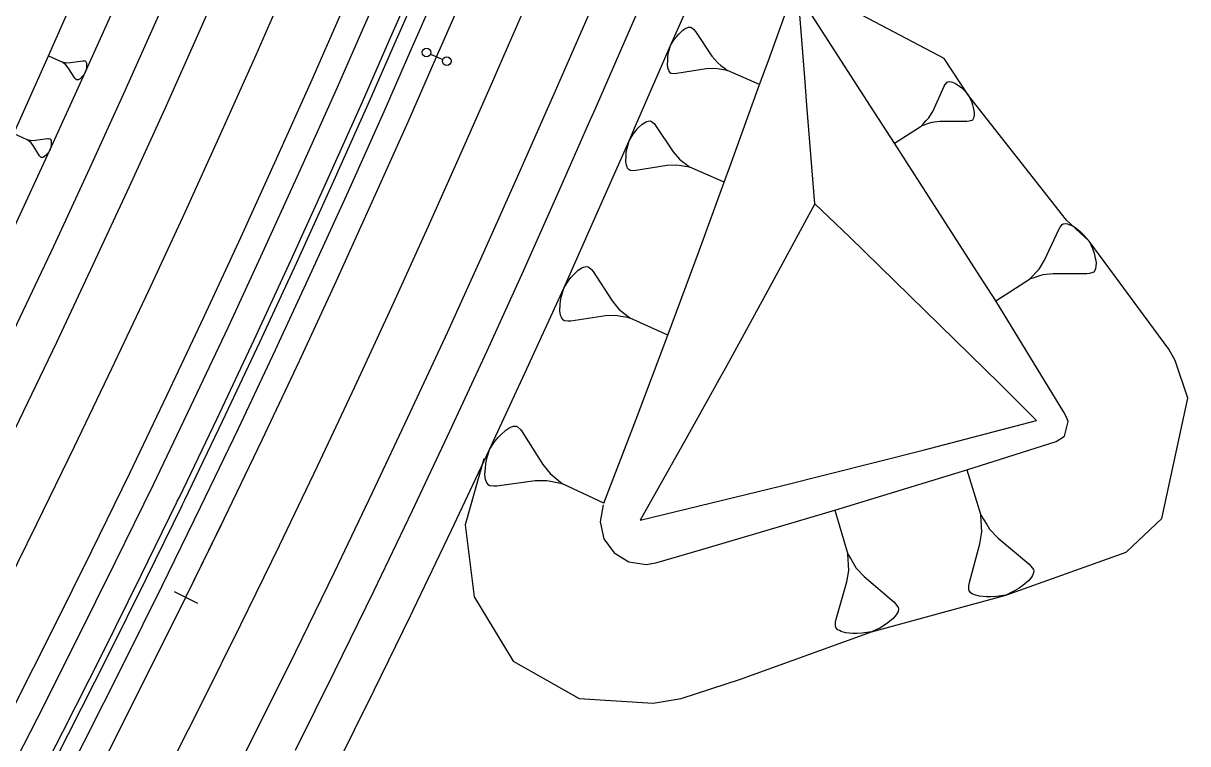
# Model space of a CAD drawing. Extents: x 386614 to 387594, y 803230 to 804419.
# Drawn here: x 387132.1 to 387198.6, y 803745 to 803786.2 of the extents above; entities that cross this region are included whole.
import ezdxf

# ---------------------------------------------------------------- set-up
doc = ezdxf.new("R2010")
doc.units = 0
doc.layers.get('0').update_dxf_attribs({"linetype": 'CONTINUOUS'})

msp = doc.modelspace()

# ---------------------------------------------------------------- linework, layer by layer
at = {"color": 7}
for p, q in [((387169.5451, 803785.5436), (387169.7647, 803785.7604)), ((387169.7647, 803785.7604), (387169.9384, 803785.8721)), ((387169.9384, 803785.8721), (387170.0139, 803785.9017)), ((387170.0139, 803785.9017), (387170.0893, 803785.9314)), ((387170.0893, 803785.9314), (387170.2172, 803785.9381)), ((387170.2172, 803785.9381), (387170.2698, 803785.9151)), ((387170.2698, 803785.9151), (387170.4044, 803785.7939)), ((387170.4044, 803785.7939), (387170.4865, 803785.6955)), ((387169.0667, 803784.8771), (387169.2796, 803785.2218)), ((387169.2796, 803785.2218), (387169.4238, 803785.409)), ((387169.4238, 803785.409), (387169.5451, 803785.5436)), ((387170.4865, 803785.6955), (387171.433, 803784.2824)), ((387168.9197, 803784.2535), (387168.9589, 803784.4865)), ((387168.9589, 803784.4865), (387169.0667, 803784.8771)), ((387133.5097, 803784.2954), (387134.2676, 803783.9536)), ((387134.2676, 803783.9536), (387134.364, 803783.9362)), ((387134.3444, 803783.8929), (387134.2676, 803783.9536)), ((387134.4213, 803783.8322), (387134.3444, 803783.8929)), ((387134.364, 803783.9362), (387134.4604, 803783.9188)), ((387134.4981, 803783.7715), (387134.4213, 803783.8322)), ((387134.4604, 803783.9188), (387134.5567, 803783.9014)), ((387134.6323, 803783.6068), (387134.4981, 803783.7715)), ((387134.5567, 803783.9014), (387134.769, 803783.9099)), ((387134.769, 803783.9099), (387135.4666, 803784.0123)), ((387135.4666, 803784.0123), (387135.5197, 803784.0144)), ((387135.5197, 803784.0144), (387135.5944, 803784.0068)), ((387135.5944, 803784.0068), (387135.6161, 803783.997)), ((387135.6161, 803783.997), (387135.6496, 803783.9558)), ((387135.6496, 803783.9558), (387135.6615, 803783.9244)), ((387135.6615, 803783.9244), (387135.6734, 803783.893)), ((387135.6734, 803783.893), (387135.6874, 803783.8085)), ((387135.6874, 803783.8085), (387135.6819, 803783.6807)), ((387168.894, 803783.7646), (387168.9035, 803784.0731)), ((387168.9303, 803783.5613), (387168.894, 803783.7646)), ((387168.9035, 803784.0731), (387168.9197, 803784.2535)), ((387171.433, 803784.2824), (387171.7615, 803783.889)), ((387171.7615, 803783.889), (387171.9486, 803783.7449)), ((387171.9486, 803783.7449), (387172.1358, 803783.6007)), ((387135.0174, 803783.0162), (387134.6323, 803783.6068)), ((387135.4085, 803783.0744), (387135.3164, 803782.9856)), ((387135.4594, 803783.1296), (387135.4085, 803783.0744)), ((387135.5201, 803783.2064), (387135.4594, 803783.1296)), ((387135.6101, 803783.3483), (387135.5201, 803783.2064)), ((387135.6568, 803783.5096), (387135.6101, 803783.3483)), ((387135.6742, 803783.606), (387135.6568, 803783.5096)), ((387135.6819, 803783.6807), (387135.6742, 803783.606)), ((387168.9599, 803783.4858), (387168.9303, 803783.5613)), ((387168.9895, 803783.4104), (387168.9599, 803783.4858)), ((387169.0716, 803783.3121), (387168.9895, 803783.4104)), ((387169.1242, 803783.2891), (387169.0716, 803783.3121)), ((387169.3046, 803783.2729), (387169.1242, 803783.2891)), ((387169.4326, 803783.2796), (387169.3046, 803783.2729)), ((387171.1122, 803783.5471), (387169.4326, 803783.2796)), ((387171.624, 803783.5739), (387171.1122, 803783.5471)), ((387171.857, 803783.5348), (387171.624, 803783.5739)), ((387172.09, 803783.4957), (387171.857, 803783.5348)), ((387172.323, 803783.4565), (387172.09, 803783.4957)), ((387172.1358, 803783.6007), (387172.323, 803783.4565)), ((387174.1612, 803782.6546), (387172.323, 803783.4565)), ((387135.051, 803782.975), (387135.0174, 803783.0162)), ((387135.1062, 803782.9241), (387135.051, 803782.975)), ((387135.1278, 803782.9143), (387135.1062, 803782.9241)), ((387135.1809, 803782.9164), (387135.1278, 803782.9143)), ((387135.2123, 803782.9283), (387135.1809, 803782.9164)), ((387135.2438, 803782.9402), (387135.2123, 803782.9283)), ((387135.3164, 803782.9856), (387135.2438, 803782.9402)), ((387184.0717, 803781.1536), (387184.7152, 803782.5594)), ((387184.7152, 803782.5594), (387184.7746, 803782.6596)), ((387184.7746, 803782.6596), (387184.8778, 803782.788)), ((387184.8778, 803782.788), (387184.9216, 803782.8162)), ((387184.9216, 803782.8162), (387185.0374, 803782.8288)), ((387185.0374, 803782.8288), (387185.1094, 803782.8132)), ((387185.1094, 803782.8132), (387185.1814, 803782.7976)), ((387185.1814, 803782.7976), (387185.3536, 803782.7226)), ((387185.3536, 803782.7226), (387185.5822, 803782.5601)), ((387185.5822, 803782.5601), (387185.7106, 803782.4569)), ((387185.7106, 803782.4569), (387185.8672, 803782.3099)), ((387185.8672, 803782.3099), (387186.1084, 803782.0316)), ((387186.1084, 803782.0316), (387186.2621, 803781.6968)), ((387183.8341, 803780.7528), (387184.0717, 803781.1536)), ((387186.2621, 803781.6968), (387186.3311, 803781.4934)), ((387186.3311, 803781.4934), (387186.3719, 803781.3339)), ((387186.3719, 803781.3339), (387186.4253, 803781.0585)), ((387186.4253, 803781.0585), (387186.4223, 803780.8707)), ((387167.2056, 803780.1519), (387167.4401, 803780.3834)), ((387167.4401, 803780.3834), (387167.6257, 803780.5027)), ((387167.6257, 803780.5027), (387167.7062, 803780.5343)), ((387167.7062, 803780.5343), (387167.7868, 803780.5659)), ((387167.7868, 803780.5659), (387167.9234, 803780.5731)), ((387167.9234, 803780.5731), (387167.9795, 803780.5486)), ((387167.9795, 803780.5486), (387168.1232, 803780.4191)), ((387168.1232, 803780.4191), (387168.2109, 803780.3141)), ((387183.3932, 803780.2829), (387183.5402, 803780.4396)), ((387183.5402, 803780.4396), (387183.6871, 803780.5962)), ((387183.8, 803780.421), (387183.5966, 803780.352)), ((387183.6871, 803780.5962), (387183.8341, 803780.7528)), ((387184.0033, 803780.49), (387183.8, 803780.421)), ((387184.4665, 803780.5405), (387184.0033, 803780.49)), ((387186.0126, 803780.5449), (387184.4665, 803780.5405)), ((387186.1284, 803780.5575), (387186.0126, 803780.5449)), ((387186.288, 803780.5983), (387186.1284, 803780.5575)), ((387186.3318, 803780.6265), (387186.288, 803780.5983)), ((387186.3912, 803780.7267), (387186.3318, 803780.6265)), ((387186.4068, 803780.7987), (387186.3912, 803780.7267)), ((387186.4223, 803780.8707), (387186.4068, 803780.7987)), ((387131.5213, 803779.8575), (387132.2677, 803779.5149)), ((387166.6949, 803779.4402), (387166.9222, 803779.8083)), ((387166.9222, 803779.8083), (387167.0761, 803780.0081)), ((387167.0761, 803780.0081), (387167.2056, 803780.1519)), ((387168.2109, 803780.3141), (387169.2215, 803778.8052)), ((387181.8604, 803779.2958), (387183.3932, 803780.2829)), ((387183.5966, 803780.352), (387183.3932, 803780.2829)), ((387132.2677, 803779.5149), (387132.3627, 803779.497)), ((387132.3432, 803779.4544), (387132.2677, 803779.5149)), ((387132.4187, 803779.3939), (387132.3432, 803779.4544)), ((387132.3627, 803779.497), (387132.4578, 803779.4792)), ((387132.4942, 803779.3334), (387132.4187, 803779.3939)), ((387132.4578, 803779.4792), (387132.5529, 803779.4614)), ((387132.6256, 803779.1698), (387132.4942, 803779.3334)), ((387132.5529, 803779.4614), (387132.7627, 803779.4683)), ((387133.0021, 803778.5838), (387132.6256, 803779.1698)), ((387132.7627, 803779.4683), (387133.4525, 803779.5648)), ((387133.4525, 803779.5648), (387133.5049, 803779.5666)), ((387133.5049, 803779.5666), (387133.5787, 803779.5585)), ((387133.5787, 803779.5585), (387133.6, 803779.5487)), ((387133.637, 803779.067), (387133.5898, 803778.9079)), ((387133.6, 803779.5487), (387133.6329, 803779.5078)), ((387133.6329, 803779.5078), (387133.6444, 803779.4767)), ((387133.6549, 803779.1621), (387133.637, 803779.067)), ((387133.6444, 803779.4767), (387133.6559, 803779.4456)), ((387133.6629, 803779.2358), (387133.6549, 803779.1621)), ((387133.6559, 803779.4456), (387133.6692, 803779.362)), ((387133.6692, 803779.362), (387133.6629, 803779.2358)), ((387166.5797, 803779.0232), (387166.6949, 803779.4402)), ((387133.035, 803778.5429), (387133.0021, 803778.5838)), ((387133.0892, 803778.4922), (387133.035, 803778.5429)), ((387133.1105, 803778.4824), (387133.0892, 803778.4922)), ((387133.1629, 803778.4842), (387133.1105, 803778.4824)), ((387133.1941, 803778.4957), (387133.1629, 803778.4842)), ((387133.2252, 803778.5073), (387133.1941, 803778.4957)), ((387133.2972, 803778.5517), (387133.2252, 803778.5073)), ((387133.3888, 803778.6387), (387133.2972, 803778.5517)), ((387133.4395, 803778.6929), (387133.3888, 803778.6387)), ((387133.5, 803778.7684), (387133.4395, 803778.6929)), ((387133.5898, 803778.9079), (387133.5, 803778.7684)), ((387166.5104, 803778.2523), (387166.5206, 803778.5817)), ((387166.5206, 803778.5817), (387166.5379, 803778.7744)), ((387166.5379, 803778.7744), (387166.5797, 803779.0232)), ((387169.2215, 803778.8052), (387169.5723, 803778.3852)), ((387169.5723, 803778.3852), (387169.7722, 803778.2312)), ((387166.5492, 803778.0352), (387166.5104, 803778.2523)), ((387166.5808, 803777.9546), (387166.5492, 803778.0352)), ((387166.6124, 803777.8741), (387166.5808, 803777.9546)), ((387166.7001, 803777.769), (387166.6124, 803777.8741)), ((387166.7562, 803777.7446), (387166.7001, 803777.769)), ((387166.9489, 803777.7273), (387166.7562, 803777.7446)), ((387167.0855, 803777.7344), (387166.9489, 803777.7273)), ((387168.879, 803778.0201), (387167.0855, 803777.7344)), ((387169.4255, 803778.0487), (387168.879, 803778.0201)), ((387169.6743, 803778.0069), (387169.4255, 803778.0487)), ((387169.9231, 803777.9651), (387169.6743, 803778.0069)), ((387169.7722, 803778.2312), (387169.972, 803778.0773)), ((387170.1719, 803777.9233), (387169.9231, 803777.9651)), ((387169.972, 803778.0773), (387170.1719, 803777.9233)), ((387172.1347, 803777.067), (387170.1719, 803777.9233)), ((387191.256, 803774.3656), (387191.3309, 803774.4908)), ((387191.3309, 803774.4908), (387191.4608, 803774.651)), ((387191.4608, 803774.651), (387191.5158, 803774.6861)), ((387191.5158, 803774.6861), (387191.6609, 803774.7013)), ((387191.6609, 803774.7013), (387191.751, 803774.6814)), ((387191.751, 803774.6814), (387191.8411, 803774.6615)), ((387191.8411, 803774.6615), (387192.0564, 803774.5667)), ((387192.0564, 803774.5667), (387192.3419, 803774.3619)), ((387190.4425, 803772.6081), (387191.256, 803774.3656)), ((387192.3419, 803774.3619), (387192.5021, 803774.232)), ((387192.5021, 803774.232), (387192.6975, 803774.0471)), ((387192.6975, 803774.0471), (387192.9982, 803773.6972)), ((387192.9982, 803773.6972), (387193.1889, 803773.2771)), ((387193.1889, 803773.2771), (387193.2743, 803773.022)), ((387190.1429, 803772.1073), (387190.4425, 803772.6081)), ((387193.2743, 803773.022), (387193.3246, 803772.8219)), ((387193.3246, 803772.8219), (387193.3901, 803772.4767)), ((387193.3901, 803772.4767), (387193.3853, 803772.2415)), ((387163.3855, 803771.6361), (387163.5298, 803771.7925)), ((387163.5298, 803771.7925), (387163.7909, 803772.044)), ((387163.7909, 803772.044), (387163.9966, 803772.1727)), ((387163.9966, 803772.1727), (387164.0857, 803772.2064)), ((387164.0857, 803772.2064), (387164.1747, 803772.2401)), ((387164.1747, 803772.2401), (387164.3251, 803772.2461)), ((387164.3251, 803772.2461), (387164.3864, 803772.2184)), ((387164.3864, 803772.2184), (387164.5429, 803772.0741)), ((387164.5429, 803772.0741), (387164.6379, 803771.9574)), ((387164.6379, 803771.9574), (387165.7292, 803770.2839)), ((387189.773, 803771.7165), (387189.9579, 803771.9119)), ((387189.9579, 803771.9119), (387190.1429, 803772.1073)), ((387190.3534, 803771.7773), (387190.0983, 803771.6919)), ((387190.9338, 803771.8381), (387190.3534, 803771.7773)), ((387192.8704, 803771.8355), (387190.9338, 803771.8381)), ((387193.0155, 803771.8507), (387192.8704, 803771.8355)), ((387193.2156, 803771.901), (387193.0155, 803771.8507)), ((387193.2706, 803771.9361), (387193.2156, 803771.901)), ((387193.3455, 803772.0613), (387193.2706, 803771.9361)), ((387193.3654, 803772.1514), (387193.3455, 803772.0613)), ((387193.3853, 803772.2415), (387193.3654, 803772.1514)), ((387162.9584, 803771.0164), (387163.2134, 803771.4183)), ((387163.2134, 803771.4183), (387163.3855, 803771.6361)), ((387187.6631, 803770.2928), (387189.5881, 803771.5212)), ((387189.5881, 803771.5212), (387189.773, 803771.7165)), ((387189.8432, 803771.6065), (387189.5881, 803771.5212)), ((387190.0983, 803771.6919), (387189.8432, 803771.6065)), ((387162.7767, 803770.2861), (387162.8261, 803770.5592)), ((387162.8261, 803770.5592), (387162.9584, 803771.0164)), ((387162.7395, 803769.7122), (387162.7551, 803770.0744)), ((387162.7551, 803770.0744), (387162.7767, 803770.2861)), ((387165.7292, 803770.2839), (387166.1094, 803769.8171)), ((387166.1094, 803769.8171), (387166.3272, 803769.645)), ((387162.7792, 803769.4728), (387162.7395, 803769.7122)), ((387162.8129, 803769.3838), (387162.7792, 803769.4728)), ((387162.8466, 803769.2948), (387162.8129, 803769.3838)), ((387162.9416, 803769.1781), (387162.8466, 803769.2948)), ((387163.003, 803769.1504), (387162.9416, 803769.1781)), ((387163.2147, 803769.1287), (387163.003, 803769.1504)), ((387163.3651, 803769.1348), (387163.2147, 803769.1287)), ((387165.3419, 803769.4248), (387163.3651, 803769.1348)), ((387165.9434, 803769.4489), (387165.3419, 803769.4248)), ((387166.2165, 803769.3996), (387165.9434, 803769.4489)), ((387166.4897, 803769.3503), (387166.2165, 803769.3996)), ((387166.3272, 803769.645), (387166.545, 803769.473)), ((387166.7628, 803769.301), (387166.4897, 803769.3503)), ((387166.545, 803769.473), (387166.7628, 803769.301)), ((387168.9104, 803768.3326), (387166.7628, 803769.301)), ((387159.8823, 803763.0422), (387159.9811, 803763.0781)), ((387159.9811, 803763.0781), (387160.0799, 803763.114)), ((387160.0799, 803763.114), (387160.246, 803763.1184)), ((387160.246, 803763.1184), (387160.3134, 803763.0869)), ((387160.3134, 803763.0869), (387160.4839, 803762.9252)), ((387159.0063, 803762.2209), (387159.1995, 803762.4588)), ((387159.1995, 803762.4588), (387159.3612, 803762.6294)), ((387159.3612, 803762.6294), (387159.6532, 803762.9031)), ((387159.6532, 803762.9031), (387159.8823, 803763.0422)), ((387160.4839, 803762.9252), (387160.5871, 803762.7949)), ((387160.5871, 803762.7949), (387161.7672, 803760.9308)), ((387158.5657, 803761.2782), (387158.7187, 803761.781)), ((387158.7187, 803761.781), (387159.0063, 803762.2209)), ((387158.5072, 803760.9774), (387158.5657, 803761.2782)), ((387158.4575, 803760.3443), (387158.4801, 803760.7439)), ((387158.4801, 803760.7439), (387158.5072, 803760.9774)), ((387161.7672, 803760.9308), (387162.18, 803760.4097)), ((387162.18, 803760.4097), (387162.4179, 803760.2165)), ((387186.0031, 803760.6252), (387186.8091, 803758.0411)), ((387158.4978, 803760.0793), (387158.4575, 803760.3443)), ((387158.5336, 803759.9805), (387158.4978, 803760.0793)), ((387158.5695, 803759.8817), (387158.5336, 803759.9805)), ((387158.6727, 803759.7514), (387158.5695, 803759.8817)), ((387158.7401, 803759.72), (387158.6727, 803759.7514)), ((387161.3266, 803759.9881), (387159.1397, 803759.6973)), ((387161.9912, 803760.0057), (387161.3266, 803759.9881)), ((387162.292, 803759.9472), (387161.9912, 803760.0057)), ((387162.5929, 803759.8887), (387162.292, 803759.9472)), ((387162.4179, 803760.2165), (387162.6558, 803760.0233)), ((387162.8937, 803759.8301), (387162.5929, 803759.8887)), ((387162.6558, 803760.0233), (387162.8937, 803759.8301)), ((387165.2505, 803758.7288), (387162.8937, 803759.8301)), ((387158.9736, 803759.6929), (387158.7401, 803759.72)), ((387159.1397, 803759.6973), (387158.9736, 803759.6929)), ((387178.4543, 803758.3118), (387179.2094, 803755.803)), ((387186.8091, 803758.0411), (387186.975, 803757.7688)), ((387186.8273, 803757.7227), (387186.8091, 803758.0411)), ((387186.975, 803757.7688), (387187.141, 803757.4965)), ((387186.7528, 803756.4033), (387186.8639, 803757.086)), ((387186.8456, 803757.4044), (387186.8273, 803757.7227)), ((387186.8639, 803757.086), (387186.8456, 803757.4044)), ((387187.141, 803757.4965), (387187.3069, 803757.2242)), ((387187.3069, 803757.2242), (387187.7865, 803756.7257)), ((387187.7865, 803756.7257), (387189.5435, 803755.2483)), ((387179.2094, 803755.803), (387179.3674, 803755.5378)), ((387179.224, 803755.4947), (387179.2094, 803755.803)), ((387186.1472, 803754.189), (387186.7528, 803756.4033)), ((387179.2386, 803755.1864), (387179.224, 803755.4947)), ((387179.2532, 803754.8781), (387179.2386, 803755.1864)), ((387179.3674, 803755.5378), (387179.5253, 803755.2727)), ((387179.5253, 803755.2727), (387179.6833, 803755.0076)), ((387189.5435, 803755.2483), (387189.6634, 803755.1237)), ((387189.6634, 803755.1237), (387189.8063, 803754.9252)), ((387179.1391, 803754.2184), (387179.2532, 803754.8781)), ((387179.6833, 803755.0076), (387180.1426, 803754.5204)), ((387180.1426, 803754.5204), (387181.8289, 803753.0736)), ((387189.6999, 803754.487), (387189.5245, 803754.2702)), ((387189.7507, 803754.5839), (387189.6999, 803754.487)), ((387189.8015, 803754.6807), (387189.7507, 803754.5839)), ((387189.8293, 803754.8514), (387189.8015, 803754.6807)), ((387189.8063, 803754.9252), (387189.8293, 803754.8514)), ((387178.5316, 803752.0812), (387179.1391, 803754.2184)), ((387186.1147, 803753.7738), (387186.1195, 803754.0183)), ((387186.1377, 803753.7), (387186.1147, 803753.7738)), ((387186.1195, 803754.0183), (387186.1472, 803754.189)), ((387189.0029, 803753.8645), (387188.7306, 803753.6986)), ((387189.2014, 803754.0074), (387189.0029, 803753.8645)), ((387189.5245, 803754.2702), (387189.2014, 803754.0074)), ((387186.2576, 803753.5753), (387186.1377, 803753.7)), ((387186.3545, 803753.5245), (387186.2576, 803753.5753)), ((387186.4514, 803753.4737), (387186.3545, 803753.5245)), ((387186.7189, 803753.3952), (387186.4514, 803753.4737)), ((387187.1341, 803753.3626), (387186.7189, 803753.3952)), ((387187.3786, 803753.3579), (387187.1341, 803753.3626)), ((387187.697, 803753.3762), (387187.3786, 803753.3579)), ((387188.2368, 803753.4635), (387187.697, 803753.3762)), ((387188.7306, 803753.6986), (387188.2368, 803753.4635)), ((387181.8289, 803753.0736), (387181.9437, 803752.9518)), ((387181.9437, 803752.9518), (387182.0801, 803752.7583)), ((387182.0231, 803752.4285), (387181.973, 803752.3352)), ((387182.0732, 803752.5217), (387182.0231, 803752.4285)), ((387182.1017, 803752.6867), (387182.0732, 803752.5217)), ((387182.0801, 803752.7583), (387182.1017, 803752.6867)), ((387178.4961, 803751.6796), (387178.5031, 803751.9162)), ((387178.5031, 803751.9162), (387178.5316, 803752.0812)), ((387181.4858, 803751.8759), (387181.2924, 803751.7395)), ((387181.8011, 803752.1271), (387181.4858, 803751.8759)), ((387181.973, 803752.3352), (387181.8011, 803752.1271)), ((387178.5177, 803751.6079), (387178.4961, 803751.6796)), ((387178.6325, 803751.4861), (387178.5177, 803751.6079)), ((387178.7258, 803751.436), (387178.6325, 803751.4861)), ((387178.819, 803751.3859), (387178.7258, 803751.436)), ((387179.0772, 803751.3073), (387178.819, 803751.3859)), ((387179.4788, 803751.2718), (387179.0772, 803751.3073)), ((387179.7154, 803751.2649), (387179.4788, 803751.2718)), ((387180.0237, 803751.2795), (387179.7154, 803751.2649)), ((387180.547, 803751.3588), (387180.0237, 803751.2795)), ((387181.0272, 803751.5815), (387180.547, 803751.3588)), ((387181.2924, 803751.7395), (387181.0272, 803751.5815))]:
    msp.add_line(p, q, dxfattribs=at)
at = {"color": 1}
msp.add_line((387155.3477, 803784.3904), (387156.0442, 803784.0866), dxfattribs=at)
at = {"color": 3}
msp.add_line((387140.6867, 803753.6681), (387142.0325, 803753.0057), dxfattribs=at)
at = {"color": 1, "linetype": 'CONTINUOUS'}
for points in [[(387116.3569, 803743.897), (387118.6142, 803748.2217), (387119.2899, 803749.5304), (387120.8422, 803752.5616), (387123.0408, 803756.9164), (387125.2099, 803761.286), (387127.1943, 803765.3496), (387127.2369, 803765.4374), (387127.3495, 803765.6701), (387129.4594, 803770.0686), (387131.5396, 803774.4813), (387133.5898, 803778.9079), (387135.6101, 803783.3483), (387137.6004, 803787.8022), (387139.1976, 803791.4359), (387139.5701, 803792.29), (387141.5694, 803796.8728), (387142.1296, 803798.157), (387142.9337, 803800)], [(387132.7583, 803742.5932), (387134.3431, 803745.688), (387136.5879, 803750.1342), (387138.8026, 803754.5955), (387140.8286, 803758.7444), (387140.872, 803758.834), (387140.987, 803759.0716), (387143.1412, 803763.5624), (387145.265, 803768.0677), (387147.3583, 803772.5872), (387149.421, 803777.1207), (387151.453, 803781.6681), (387153.0837, 803785.3781), (387153.4563, 803786.2321), (387155.4556, 803790.815), (387156.0158, 803792.0991), (387157.4549, 803795.3979), (387159.4542, 803799.9808), (387159.4625, 803800)], [(387133.0695, 803742.4329), (387134.655, 803745.5292), (387136.9009, 803749.9775), (387139.1166, 803754.4409), (387141.1436, 803758.5918), (387141.187, 803758.6815), (387141.3021, 803758.9192), (387143.4573, 803763.4121), (387145.5821, 803767.9195), (387147.6764, 803772.4411), (387149.7401, 803776.9768), (387151.7731, 803781.5263), (387153.4045, 803785.2381), (387153.7771, 803786.0922), (387155.7764, 803790.675), (387156.3366, 803791.9592), (387157.7757, 803795.2579), (387159.775, 803799.8408), (387159.8444, 803800)], [(387149.8668, 803743.4863), (387152.126, 803748.0375), (387154.1929, 803752.2699), (387154.2372, 803752.3614), (387154.3545, 803752.6038), (387156.5521, 803757.185), (387158.7187, 803761.781), (387160.8541, 803766.3916), (387162.9584, 803771.0164), (387165.0314, 803775.6554), (387166.6949, 803779.4402), (387167.0674, 803780.2942), (387169.0667, 803784.8771), (387169.6269, 803786.1612), (387171.066, 803789.46), (387173.0653, 803794.0429), (387175.0646, 803798.6257), (387175.6641, 803800)], [(387165.2066, 803758.6154), (387165.0383, 803757.6576), (387165.2568, 803756.6886), (387165.8354, 803755.8812), (387166.6827, 803755.3628), (387167.665, 803755.2153), (387168.2256, 803755.3086), (387170.9129, 803756.0829), (387178.4543, 803758.3118), (387186.0031, 803760.6252), (387191.1184, 803762.2397), (387191.5781, 803762.5469), (387191.7957, 803763.384), (387191.6708, 803763.7084), (387191.5468, 803763.914), (387187.6631, 803770.2928), (387186.751, 803771.7072), (387181.8604, 803779.2958), (387180.4918, 803781.4214), (387176.9759, 803786.8818), (387178.6969, 803791.5861), (387180.7585, 803796.1418), (387181.3573, 803797.5236), (387182.4304, 803800)], [(387177.3103, 803775.8257), (387176.8644, 803775.0037), (387174.8597, 803771.3033), (387172.3745, 803766.7705), (387169.866, 803762.2544), (387167.3343, 803757.7551)], [(387167.3343, 803757.7551), (387175.4163, 803759.7065), (387183.5092, 803761.7497), (387189.9908, 803763.4506), (387187.8894, 803765.5336), (387179.2984, 803773.9419), (387177.3103, 803775.8257)]]:
    msp.add_lwpolyline(points, dxfattribs=at)
at = {"color": 2, "linetype": 'CONTINUOUS'}
for points in [[(387118.5692, 803742.7327), (387120.8343, 803747.0724), (387121.5124, 803748.3856), (387123.07, 803751.4273), (387125.2763, 803755.7972), (387127.4529, 803760.1819), (387129.5999, 803764.5813), (387131.7171, 803768.995), (387133.8045, 803773.4229), (387135.8618, 803777.8649), (387137.8892, 803782.3206), (387139.8863, 803786.7899), (387141.489, 803790.4363), (387141.8616, 803791.2903), (387143.8609, 803795.8732), (387145.6612, 803800)], [(387131.2915, 803743.3487), (387132.8727, 803746.4366), (387135.1125, 803750.8729), (387137.3222, 803755.3242), (387139.5018, 803759.7903), (387141.6511, 803764.271), (387143.7701, 803768.7662), (387145.8588, 803773.2756), (387147.9169, 803777.7989), (387149.9443, 803782.3361), (387151.5714, 803786.0379), (387151.9439, 803786.8919), (387153.9432, 803791.4748), (387155.9425, 803796.0576), (387157.6624, 803800)], [(387133.9585, 803741.975), (387135.5462, 803745.0755), (387137.7951, 803749.5299), (387140.0138, 803753.9993), (387142.2023, 803758.4836), (387144.3604, 803762.9827), (387146.4881, 803767.4961), (387148.5852, 803772.0239), (387150.6517, 803776.5658), (387152.6874, 803781.1215), (387154.3211, 803784.8383), (387154.6936, 803785.6923), (387156.6929, 803790.2752), (387158.6922, 803794.8581), (387160.6915, 803799.4409), (387160.9354, 803800)], [(387147.6313, 803744.6055), (387149.883, 803749.1415), (387152.1041, 803753.6926), (387154.2944, 803758.2587), (387156.4537, 803762.8394), (387158.5821, 803767.4346), (387160.6794, 803772.0441), (387162.7454, 803776.6676), (387164.4034, 803780.4398), (387164.776, 803781.2938), (387166.7753, 803785.8767), (387168.7746, 803790.4596), (387170.7739, 803795.0425), (387172.7732, 803799.6254), (387172.9366, 803800)]]:
    msp.add_lwpolyline(points, dxfattribs=at)
at = {"color": 7, "linetype": 'CONTINUOUS'}
for points in [[(387120.7816, 803741.5685), (387123.0545, 803745.9231), (387123.7349, 803747.2409), (387125.2979, 803750.2931), (387127.5118, 803754.6781), (387129.696, 803759.0779), (387131.8503, 803763.4924), (387133.9749, 803767.9214), (387136.0694, 803772.3646), (387138.1339, 803776.8218), (387140.1682, 803781.293), (387142.1722, 803785.7777), (387143.7804, 803789.4367), (387144.153, 803790.2907), (387146.1523, 803794.8736), (387148.1516, 803799.4564), (387148.3887, 803800)], [(387123.2084, 803762.2712), (387125.1856, 803766.3228), (387125.228, 803766.4103), (387125.3402, 803766.6423), (387127.4364, 803771.0307), (387129.4968, 803775.4358), (387131.5213, 803779.8575), (387133.5097, 803784.2954), (387135.4619, 803788.7491), (387137.0236, 803792.3844), (387137.3886, 803793.2417), (387139.3439, 803797.8437), (387139.8901, 803799.134), (387140.2567, 803800)], [(387126.1627, 803744.3141), (387126.8464, 803745.6382), (387128.417, 803748.7051), (387130.6415, 803753.1112), (387132.8362, 803757.5322), (387135.0009, 803761.968), (387137.1357, 803766.4183), (387139.2403, 803770.8829), (387141.3147, 803775.3616), (387143.3588, 803779.8542), (387145.3725, 803784.3606), (387146.9885, 803788.0371), (387147.361, 803788.8912), (387149.3603, 803793.474), (387151.3596, 803798.0569), (387152.2073, 803800)], [(387129.9579, 803744.0356), (387131.536, 803747.1172), (387133.7712, 803751.5444), (387135.9764, 803755.9866), (387138.1515, 803760.4436), (387140.2965, 803764.9152), (387142.4112, 803769.4012), (387144.4955, 803773.9014), (387146.5494, 803778.4155), (387148.5728, 803782.9435), (387150.1965, 803786.6376), (387150.5691, 803787.4917), (387152.5683, 803792.0745), (387154.5676, 803796.6574), (387156.0258, 803800)], [(387136.8829, 803744.395), (387139.1364, 803748.8583), (387141.3596, 803753.3369), (387143.5525, 803757.8303), (387145.715, 803762.3385), (387147.847, 803766.8611), (387149.9484, 803771.3981), (387152.0191, 803775.9492), (387154.059, 803780.5141), (387155.6959, 803784.2385), (387156.0685, 803785.0925), (387158.0678, 803789.6754), (387160.0671, 803794.2583), (387162.0664, 803798.8412), (387162.5719, 803800)], [(387140.002, 803742.807), (387142.2661, 803747.2915), (387144.4998, 803751.7912), (387146.7031, 803756.3059), (387148.8758, 803760.8354), (387151.0179, 803765.3794), (387153.1292, 803769.9379), (387155.2097, 803774.5105), (387157.2593, 803779.097), (387158.904, 803782.839), (387159.2765, 803783.693), (387161.2758, 803788.2759), (387163.2751, 803792.8588), (387165.2744, 803797.4417), (387166.3905, 803800)], [(387143.121, 803741.219), (387145.3958, 803745.7247), (387147.64, 803750.2455), (387149.8537, 803754.7815), (387152.0366, 803759.3323), (387154.1888, 803763.8977), (387156.3101, 803768.4776), (387158.4003, 803773.0717), (387160.4595, 803777.6799), (387162.112, 803781.4395), (387162.4845, 803782.2935), (387164.4838, 803786.8764), (387166.4831, 803791.4593), (387168.4824, 803796.0421), (387170.2091, 803800)], [(387165.2505, 803758.7288), (387167.0942, 803763.5269), (387168.9104, 803768.3326), (387170.6993, 803773.1456), (387172.1347, 803777.067), (387172.4524, 803777.945), (387174.1612, 803782.6546), (387174.6417, 803783.9735), (387175.876, 803787.3616), (387177.597, 803792.0659), (387179.6586, 803796.6216), (387180.2574, 803798.0034), (387181.1226, 803800)], [(387177.3103, 803775.8257), (387176.8651, 803781.475), (387176.742, 803783.0572), (387176.426, 803787.1217), (387178.1469, 803791.826), (387180.2085, 803796.3817), (387180.8073, 803797.7635), (387181.7765, 803800)], [(387158.4017, 803761.2526), (387157.3169, 803757.4896), (387157.8337, 803753.358), (387160.0786, 803749.6898), (387163.8424, 803747.5583), (387168.0696, 803747.2845), (387169.6711, 803747.5584), (387173.0685, 803748.6522), (387180.547, 803751.3588), (387188.2368, 803753.4635), (387195.1066, 803755.9202), (387197.1468, 803757.842), (387198.6306, 803764.7192), (387197.9053, 803766.8829), (387197.5479, 803767.5316), (387192.9982, 803773.6972), (387191.7092, 803774.904), (387186.1084, 803782.0316), (387184.7109, 803784.138), (387179.3133, 803786.9907)]]:
    msp.add_lwpolyline(points, dxfattribs=at)
at = {"color": 3, "linetype": 'CONTINUOUS'}
msp.add_lwpolyline([(387136.8829, 803744.395), (387139.1364, 803748.8583), (387141.3596, 803753.3369), (387143.3935, 803757.5018), (387143.437, 803757.5918), (387143.5525, 803757.8303), (387145.715, 803762.3385), (387147.847, 803766.8611), (387149.9484, 803771.3981), (387152.0191, 803775.9492), (387154.059, 803780.5141), (387155.6959, 803784.2385), (387156.0685, 803785.0925), (387158.0678, 803789.6754), (387158.628, 803790.9595), (387160.0671, 803794.2583), (387162.0664, 803798.8412), (387162.5719, 803800)], dxfattribs=at)
at = {"color": 1}
for centre, radius in [((387155.1207, 803784.4895), 0.2477), ((387156.2731, 803783.9867), 0.2497)]:
    msp.add_circle(centre, radius, dxfattribs=at)

doc.saveas('drawing.dxf')
